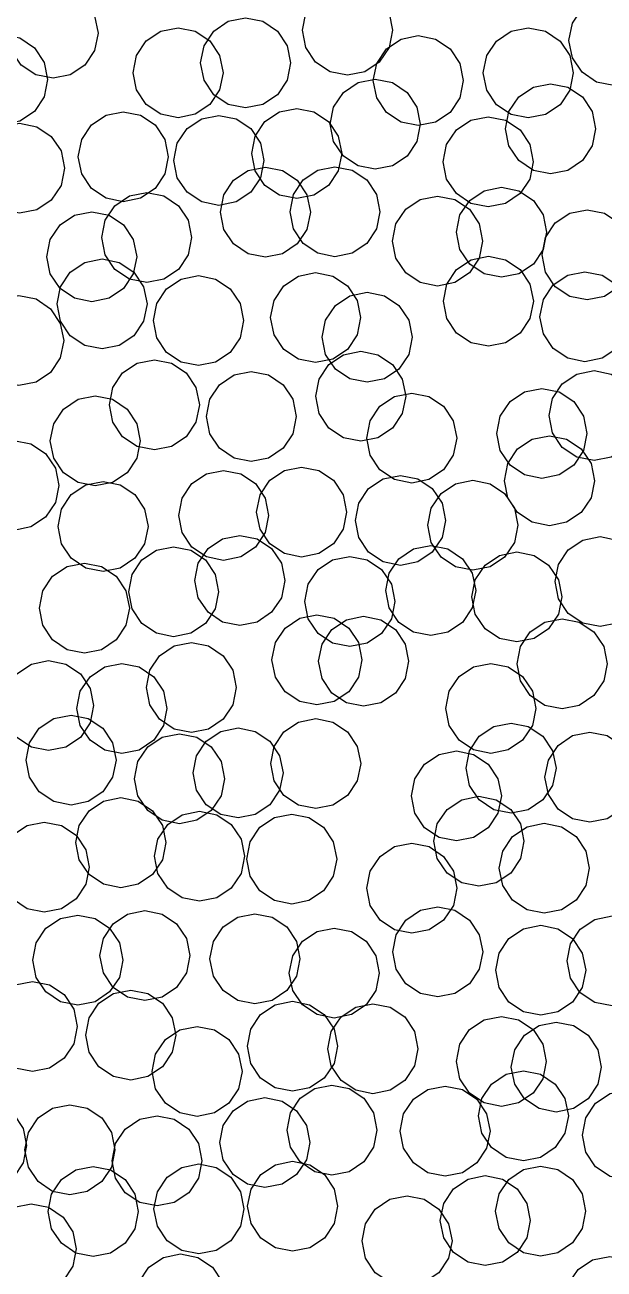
# Model space of a CAD drawing. Header units: millimetres. Extents: x -64 to 65, y -33 to 54.
# Drawn here: x -32.44 to -24.71, y -8.37 to 8.22 of the extents above; entities that cross this region are included whole.
import ezdxf

# ---------------------------------------------------------------- set-up
doc = ezdxf.new("R2010")
doc.units = ezdxf.units.MM

msp = doc.modelspace()

# ---------------------------------------------------------------- linework, layer by layer
for points in [[(-31.51, 7.88), (-31.64, 7.685), (-31.835, 7.555), (-32.064, 7.51), (-32.294, 7.555), (-32.489, 7.685), (-32.619, 7.88), (-32.664, 8.11), (-32.619, 8.339), (-32.489, 8.534), (-32.294, 8.664), (-32.064, 8.71), (-31.835, 8.664), (-31.64, 8.534), (-31.51, 8.339), (-31.464, 8.11), (-31.51, 7.88)], [(-27.582, 7.918), (-27.713, 7.723), (-27.907, 7.593), (-28.137, 7.548), (-28.366, 7.593), (-28.561, 7.723), (-28.691, 7.918), (-28.737, 8.148), (-28.691, 8.377), (-28.561, 8.572), (-28.366, 8.702), (-28.137, 8.748), (-27.907, 8.702), (-27.713, 8.572), (-27.582, 8.377), (-27.537, 8.148), (-27.582, 7.918)], [(-24.029, 7.783), (-24.159, 7.588), (-24.353, 7.458), (-24.583, 7.413), (-24.813, 7.458), (-25.007, 7.588), (-25.137, 7.783), (-25.183, 8.013), (-25.137, 8.242), (-25.007, 8.437), (-24.813, 8.567), (-24.583, 8.613), (-24.353, 8.567), (-24.159, 8.437), (-24.029, 8.242), (-23.983, 8.013), (-24.029, 7.783)], [(-28.942, 7.484), (-29.072, 7.289), (-29.267, 7.159), (-29.496, 7.114), (-29.726, 7.159), (-29.92, 7.289), (-30.05, 7.484), (-30.096, 7.714), (-30.05, 7.943), (-29.92, 8.138), (-29.726, 8.268), (-29.496, 8.314), (-29.267, 8.268), (-29.072, 8.138), (-28.942, 7.943), (-28.896, 7.714), (-28.942, 7.484)], [(-29.842, 7.353), (-29.972, 7.158), (-30.167, 7.028), (-30.396, 6.982), (-30.626, 7.028), (-30.82, 7.158), (-30.95, 7.353), (-30.996, 7.582), (-30.95, 7.812), (-30.82, 8.007), (-30.626, 8.137), (-30.396, 8.182), (-30.167, 8.137), (-29.972, 8.007), (-29.842, 7.812), (-29.796, 7.582), (-29.842, 7.353)], [(-25.171, 7.351), (-25.301, 7.156), (-25.495, 7.026), (-25.725, 6.98), (-25.955, 7.026), (-26.149, 7.156), (-26.279, 7.351), (-26.325, 7.58), (-26.279, 7.81), (-26.149, 8.005), (-25.955, 8.135), (-25.725, 8.18), (-25.495, 8.135), (-25.301, 8.005), (-25.171, 7.81), (-25.125, 7.58), (-25.171, 7.351)], [(-32.182, 7.262), (-32.312, 7.067), (-32.506, 6.937), (-32.736, 6.891), (-32.966, 6.937), (-33.16, 7.067), (-33.29, 7.262), (-33.336, 7.491), (-33.29, 7.721), (-33.16, 7.916), (-32.966, 8.046), (-32.736, 8.091), (-32.506, 8.046), (-32.312, 7.916), (-32.182, 7.721), (-32.136, 7.491), (-32.182, 7.262)], [(-26.638, 7.248), (-26.768, 7.053), (-26.963, 6.923), (-27.192, 6.877), (-27.422, 6.923), (-27.617, 7.053), (-27.747, 7.248), (-27.792, 7.477), (-27.747, 7.707), (-27.617, 7.902), (-27.422, 8.032), (-27.192, 8.077), (-26.963, 8.032), (-26.768, 7.902), (-26.638, 7.707), (-26.592, 7.477), (-26.638, 7.248)], [(-27.212, 6.666), (-27.342, 6.471), (-27.537, 6.341), (-27.766, 6.295), (-27.996, 6.341), (-28.191, 6.471), (-28.321, 6.666), (-28.366, 6.895), (-28.321, 7.125), (-28.191, 7.32), (-27.996, 7.45), (-27.766, 7.495), (-27.537, 7.45), (-27.342, 7.32), (-27.212, 7.125), (-27.166, 6.895), (-27.212, 6.666)], [(-24.873, 6.606), (-25.003, 6.411), (-25.198, 6.281), (-25.427, 6.235), (-25.657, 6.281), (-25.852, 6.411), (-25.982, 6.606), (-26.027, 6.835), (-25.982, 7.065), (-25.852, 7.26), (-25.657, 7.39), (-25.427, 7.435), (-25.198, 7.39), (-25.003, 7.26), (-24.873, 7.065), (-24.827, 6.835), (-24.873, 6.606)], [(-30.572, 6.233), (-30.703, 6.038), (-30.897, 5.908), (-31.127, 5.863), (-31.356, 5.908), (-31.551, 6.038), (-31.681, 6.233), (-31.727, 6.463), (-31.681, 6.692), (-31.551, 6.887), (-31.356, 7.017), (-31.127, 7.063), (-30.897, 7.017), (-30.703, 6.887), (-30.572, 6.692), (-30.527, 6.463), (-30.572, 6.233)], [(-29.297, 6.183), (-29.427, 5.989), (-29.622, 5.859), (-29.852, 5.813), (-30.081, 5.859), (-30.276, 5.989), (-30.406, 6.183), (-30.452, 6.413), (-30.406, 6.643), (-30.276, 6.837), (-30.081, 6.967), (-29.852, 7.013), (-29.622, 6.967), (-29.427, 6.837), (-29.297, 6.643), (-29.252, 6.413), (-29.297, 6.183)], [(-28.259, 6.276), (-28.389, 6.081), (-28.583, 5.951), (-28.813, 5.906), (-29.043, 5.951), (-29.237, 6.081), (-29.367, 6.276), (-29.413, 6.506), (-29.367, 6.735), (-29.237, 6.93), (-29.043, 7.06), (-28.813, 7.106), (-28.583, 7.06), (-28.389, 6.93), (-28.259, 6.735), (-28.213, 6.506), (-28.259, 6.276)], [(-25.705, 6.165), (-25.835, 5.971), (-26.03, 5.84), (-26.259, 5.795), (-26.489, 5.84), (-26.684, 5.971), (-26.814, 6.165), (-26.859, 6.395), (-26.814, 6.624), (-26.684, 6.819), (-26.489, 6.949), (-26.259, 6.995), (-26.03, 6.949), (-25.835, 6.819), (-25.705, 6.624), (-25.659, 6.395), (-25.705, 6.165)], [(-31.956, 6.079), (-32.087, 5.885), (-32.281, 5.755), (-32.511, 5.709), (-32.74, 5.755), (-32.935, 5.885), (-33.065, 6.079), (-33.111, 6.309), (-33.065, 6.539), (-32.935, 6.733), (-32.74, 6.863), (-32.511, 6.909), (-32.281, 6.863), (-32.087, 6.733), (-31.956, 6.539), (-31.911, 6.309), (-31.956, 6.079)], [(-28.677, 5.494), (-28.807, 5.3), (-29.001, 5.17), (-29.231, 5.124), (-29.461, 5.17), (-29.655, 5.3), (-29.785, 5.494), (-29.831, 5.724), (-29.785, 5.954), (-29.655, 6.148), (-29.461, 6.278), (-29.231, 6.324), (-29.001, 6.278), (-28.807, 6.148), (-28.677, 5.954), (-28.631, 5.724), (-28.677, 5.494)], [(-27.748, 5.5), (-27.878, 5.305), (-28.073, 5.175), (-28.303, 5.13), (-28.532, 5.175), (-28.727, 5.305), (-28.857, 5.5), (-28.903, 5.73), (-28.857, 5.959), (-28.727, 6.154), (-28.532, 6.284), (-28.303, 6.33), (-28.073, 6.284), (-27.878, 6.154), (-27.748, 5.959), (-27.703, 5.73), (-27.748, 5.5)], [(-30.261, 5.155), (-30.391, 4.961), (-30.586, 4.831), (-30.815, 4.785), (-31.045, 4.831), (-31.24, 4.961), (-31.37, 5.155), (-31.415, 5.385), (-31.37, 5.615), (-31.24, 5.809), (-31.045, 5.939), (-30.815, 5.985), (-30.586, 5.939), (-30.391, 5.809), (-30.261, 5.615), (-30.215, 5.385), (-30.261, 5.155)], [(-25.527, 5.226), (-25.657, 5.032), (-25.852, 4.902), (-26.081, 4.856), (-26.311, 4.902), (-26.506, 5.032), (-26.636, 5.226), (-26.681, 5.456), (-26.636, 5.686), (-26.506, 5.88), (-26.311, 6.01), (-26.081, 6.056), (-25.852, 6.01), (-25.657, 5.88), (-25.527, 5.686), (-25.481, 5.456), (-25.527, 5.226)], [(-26.381, 5.109), (-26.511, 4.914), (-26.706, 4.784), (-26.935, 4.738), (-27.165, 4.784), (-27.36, 4.914), (-27.49, 5.109), (-27.535, 5.338), (-27.49, 5.568), (-27.36, 5.763), (-27.165, 5.893), (-26.935, 5.938), (-26.706, 5.893), (-26.511, 5.763), (-26.381, 5.568), (-26.335, 5.338), (-26.381, 5.109)], [(-30.993, 4.9), (-31.123, 4.705), (-31.317, 4.575), (-31.547, 4.529), (-31.777, 4.575), (-31.971, 4.705), (-32.101, 4.9), (-32.147, 5.129), (-32.101, 5.359), (-31.971, 5.553), (-31.777, 5.684), (-31.547, 5.729), (-31.317, 5.684), (-31.123, 5.553), (-30.993, 5.359), (-30.947, 5.129), (-30.993, 4.9)], [(-24.385, 4.925), (-24.515, 4.73), (-24.71, 4.6), (-24.939, 4.555), (-25.169, 4.6), (-25.364, 4.73), (-25.494, 4.925), (-25.539, 5.155), (-25.494, 5.384), (-25.364, 5.579), (-25.169, 5.709), (-24.939, 5.755), (-24.71, 5.709), (-24.515, 5.579), (-24.385, 5.384), (-24.339, 5.155), (-24.385, 4.925)], [(-30.856, 4.269), (-30.986, 4.074), (-31.181, 3.944), (-31.41, 3.899), (-31.64, 3.944), (-31.835, 4.074), (-31.965, 4.269), (-32.01, 4.499), (-31.965, 4.728), (-31.835, 4.923), (-31.64, 5.053), (-31.41, 5.099), (-31.181, 5.053), (-30.986, 4.923), (-30.856, 4.728), (-30.81, 4.499), (-30.856, 4.269)], [(-25.702, 4.306), (-25.832, 4.111), (-26.027, 3.981), (-26.256, 3.935), (-26.486, 3.981), (-26.681, 4.111), (-26.811, 4.306), (-26.856, 4.535), (-26.811, 4.765), (-26.681, 4.96), (-26.486, 5.09), (-26.256, 5.135), (-26.027, 5.09), (-25.832, 4.96), (-25.702, 4.765), (-25.656, 4.535), (-25.702, 4.306)], [(-29.57, 4.048), (-29.7, 3.853), (-29.895, 3.723), (-30.124, 3.678), (-30.354, 3.723), (-30.549, 3.853), (-30.679, 4.048), (-30.724, 4.278), (-30.679, 4.507), (-30.549, 4.702), (-30.354, 4.832), (-30.124, 4.878), (-29.895, 4.832), (-29.7, 4.702), (-29.57, 4.507), (-29.524, 4.278), (-29.57, 4.048)], [(-28.008, 4.088), (-28.138, 3.893), (-28.332, 3.763), (-28.562, 3.717), (-28.791, 3.763), (-28.986, 3.893), (-29.116, 4.088), (-29.162, 4.317), (-29.116, 4.547), (-28.986, 4.742), (-28.791, 4.872), (-28.562, 4.917), (-28.332, 4.872), (-28.138, 4.742), (-28.008, 4.547), (-27.962, 4.317), (-28.008, 4.088)], [(-24.414, 4.099), (-24.544, 3.905), (-24.739, 3.775), (-24.969, 3.729), (-25.198, 3.775), (-25.393, 3.905), (-25.523, 4.099), (-25.569, 4.329), (-25.523, 4.558), (-25.393, 4.753), (-25.198, 4.883), (-24.969, 4.929), (-24.739, 4.883), (-24.544, 4.753), (-24.414, 4.558), (-24.369, 4.329), (-24.414, 4.099)], [(-27.32, 3.826), (-27.45, 3.631), (-27.644, 3.501), (-27.874, 3.455), (-28.104, 3.501), (-28.298, 3.631), (-28.428, 3.826), (-28.474, 4.055), (-28.428, 4.285), (-28.298, 4.48), (-28.104, 4.61), (-27.874, 4.655), (-27.644, 4.61), (-27.45, 4.48), (-27.32, 4.285), (-27.274, 4.055), (-27.32, 3.826)], [(-31.967, 3.782), (-32.097, 3.587), (-32.291, 3.457), (-32.521, 3.411), (-32.75, 3.457), (-32.945, 3.587), (-33.075, 3.782), (-33.121, 4.011), (-33.075, 4.241), (-32.945, 4.436), (-32.75, 4.566), (-32.521, 4.611), (-32.291, 4.566), (-32.097, 4.436), (-31.967, 4.241), (-31.921, 4.011), (-31.967, 3.782)], [(-27.405, 3.039), (-27.535, 2.844), (-27.73, 2.714), (-27.959, 2.668), (-28.189, 2.714), (-28.384, 2.844), (-28.514, 3.039), (-28.559, 3.268), (-28.514, 3.498), (-28.384, 3.693), (-28.189, 3.823), (-27.959, 3.868), (-27.73, 3.823), (-27.535, 3.693), (-27.405, 3.498), (-27.359, 3.268), (-27.405, 3.039)], [(-30.157, 2.925), (-30.287, 2.73), (-30.482, 2.6), (-30.712, 2.555), (-30.941, 2.6), (-31.136, 2.73), (-31.266, 2.925), (-31.312, 3.155), (-31.266, 3.384), (-31.136, 3.579), (-30.941, 3.709), (-30.712, 3.755), (-30.482, 3.709), (-30.287, 3.579), (-30.157, 3.384), (-30.112, 3.155), (-30.157, 2.925)], [(-28.865, 2.77), (-28.995, 2.575), (-29.189, 2.445), (-29.419, 2.399), (-29.649, 2.445), (-29.843, 2.575), (-29.973, 2.77), (-30.019, 2.999), (-29.973, 3.229), (-29.843, 3.423), (-29.649, 3.554), (-29.419, 3.599), (-29.189, 3.554), (-28.995, 3.423), (-28.865, 3.229), (-28.819, 2.999), (-28.865, 2.77)], [(-24.293, 2.781), (-24.423, 2.586), (-24.618, 2.456), (-24.847, 2.411), (-25.077, 2.456), (-25.272, 2.586), (-25.402, 2.781), (-25.447, 3.011), (-25.402, 3.24), (-25.272, 3.435), (-25.077, 3.565), (-24.847, 3.611), (-24.618, 3.565), (-24.423, 3.435), (-24.293, 3.24), (-24.247, 3.011), (-24.293, 2.781)], [(-24.989, 2.545), (-25.119, 2.35), (-25.314, 2.22), (-25.543, 2.174), (-25.773, 2.22), (-25.968, 2.35), (-26.098, 2.545), (-26.143, 2.774), (-26.098, 3.004), (-25.968, 3.199), (-25.773, 3.329), (-25.543, 3.374), (-25.314, 3.329), (-25.119, 3.199), (-24.989, 3.004), (-24.943, 2.774), (-24.989, 2.545)], [(-30.947, 2.444), (-31.077, 2.249), (-31.271, 2.119), (-31.501, 2.074), (-31.73, 2.119), (-31.925, 2.249), (-32.055, 2.444), (-32.101, 2.674), (-32.055, 2.903), (-31.925, 3.098), (-31.73, 3.228), (-31.501, 3.274), (-31.271, 3.228), (-31.077, 3.098), (-30.947, 2.903), (-30.901, 2.674), (-30.947, 2.444)], [(-26.725, 2.482), (-26.855, 2.287), (-27.05, 2.157), (-27.279, 2.112), (-27.509, 2.157), (-27.704, 2.287), (-27.834, 2.482), (-27.879, 2.712), (-27.834, 2.941), (-27.704, 3.136), (-27.509, 3.266), (-27.279, 3.312), (-27.05, 3.266), (-26.855, 3.136), (-26.725, 2.941), (-26.679, 2.712), (-26.725, 2.482)], [(-32.033, 1.852), (-32.163, 1.657), (-32.358, 1.527), (-32.587, 1.481), (-32.817, 1.527), (-33.011, 1.657), (-33.141, 1.852), (-33.187, 2.081), (-33.141, 2.311), (-33.011, 2.505), (-32.817, 2.635), (-32.587, 2.681), (-32.358, 2.635), (-32.163, 2.505), (-32.033, 2.311), (-31.987, 2.081), (-32.033, 1.852)], [(-24.888, 1.913), (-25.018, 1.718), (-25.213, 1.588), (-25.442, 1.543), (-25.672, 1.588), (-25.867, 1.718), (-25.997, 1.913), (-26.042, 2.143), (-25.997, 2.372), (-25.867, 2.567), (-25.672, 2.697), (-25.442, 2.743), (-25.213, 2.697), (-25.018, 2.567), (-24.888, 2.372), (-24.842, 2.143), (-24.888, 1.913)], [(-28.193, 1.495), (-28.323, 1.301), (-28.518, 1.171), (-28.748, 1.125), (-28.977, 1.171), (-29.172, 1.301), (-29.302, 1.495), (-29.348, 1.725), (-29.302, 1.955), (-29.172, 2.149), (-28.977, 2.279), (-28.748, 2.325), (-28.518, 2.279), (-28.323, 2.149), (-28.193, 1.955), (-28.148, 1.725), (-28.193, 1.495)], [(-29.233, 1.452), (-29.363, 1.257), (-29.558, 1.127), (-29.788, 1.081), (-30.017, 1.127), (-30.212, 1.257), (-30.342, 1.452), (-30.388, 1.681), (-30.342, 1.911), (-30.212, 2.106), (-30.017, 2.236), (-29.788, 2.281), (-29.558, 2.236), (-29.363, 2.106), (-29.233, 1.911), (-29.188, 1.681), (-29.233, 1.452)], [(-26.875, 1.384), (-27.005, 1.19), (-27.2, 1.06), (-27.43, 1.014), (-27.659, 1.06), (-27.854, 1.19), (-27.984, 1.384), (-28.03, 1.614), (-27.984, 1.844), (-27.854, 2.038), (-27.659, 2.168), (-27.43, 2.214), (-27.2, 2.168), (-27.005, 2.038), (-26.875, 1.844), (-26.83, 1.614), (-26.875, 1.384)], [(-30.843, 1.303), (-30.973, 1.108), (-31.167, 0.978), (-31.397, 0.932), (-31.627, 0.978), (-31.821, 1.108), (-31.951, 1.303), (-31.997, 1.532), (-31.951, 1.762), (-31.821, 1.957), (-31.627, 2.087), (-31.397, 2.132), (-31.167, 2.087), (-30.973, 1.957), (-30.843, 1.762), (-30.797, 1.532), (-30.843, 1.303)], [(-25.91, 1.319), (-26.04, 1.124), (-26.234, 0.994), (-26.464, 0.948), (-26.694, 0.994), (-26.888, 1.124), (-27.018, 1.319), (-27.064, 1.548), (-27.018, 1.778), (-26.888, 1.972), (-26.694, 2.102), (-26.464, 2.148), (-26.234, 2.102), (-26.04, 1.972), (-25.91, 1.778), (-25.864, 1.548), (-25.91, 1.319)], [(-29.018, 0.583), (-29.148, 0.388), (-29.342, 0.258), (-29.572, 0.213), (-29.802, 0.258), (-29.996, 0.388), (-30.126, 0.583), (-30.172, 0.813), (-30.126, 1.042), (-29.996, 1.237), (-29.802, 1.367), (-29.572, 1.413), (-29.342, 1.367), (-29.148, 1.237), (-29.018, 1.042), (-28.972, 0.813), (-29.018, 0.583)], [(-24.213, 0.568), (-24.343, 0.373), (-24.538, 0.243), (-24.768, 0.197), (-24.997, 0.243), (-25.192, 0.373), (-25.322, 0.568), (-25.368, 0.797), (-25.322, 1.027), (-25.192, 1.221), (-24.997, 1.352), (-24.768, 1.397), (-24.538, 1.352), (-24.343, 1.221), (-24.213, 1.027), (-24.168, 0.797), (-24.213, 0.568)], [(-29.9, 0.434), (-30.03, 0.239), (-30.225, 0.109), (-30.455, 0.063), (-30.684, 0.109), (-30.879, 0.239), (-31.009, 0.434), (-31.055, 0.663), (-31.009, 0.893), (-30.879, 1.087), (-30.684, 1.218), (-30.455, 1.263), (-30.225, 1.218), (-30.03, 1.087), (-29.9, 0.893), (-29.855, 0.663), (-29.9, 0.434)], [(-26.472, 0.449), (-26.602, 0.254), (-26.796, 0.124), (-27.026, 0.079), (-27.255, 0.124), (-27.45, 0.254), (-27.58, 0.449), (-27.626, 0.679), (-27.58, 0.908), (-27.45, 1.103), (-27.255, 1.233), (-27.026, 1.279), (-26.796, 1.233), (-26.602, 1.103), (-26.472, 0.908), (-26.426, 0.679), (-26.472, 0.449)], [(-25.323, 0.363), (-25.453, 0.169), (-25.648, 0.039), (-25.877, -0.007), (-26.107, 0.039), (-26.302, 0.169), (-26.432, 0.363), (-26.477, 0.593), (-26.432, 0.823), (-26.302, 1.017), (-26.107, 1.147), (-25.877, 1.193), (-25.648, 1.147), (-25.453, 1.017), (-25.323, 0.823), (-25.277, 0.593), (-25.323, 0.363)], [(-31.092, 0.215), (-31.222, 0.021), (-31.417, -0.11), (-31.646, -0.155), (-31.876, -0.11), (-32.071, 0.021), (-32.201, 0.215), (-32.246, 0.445), (-32.201, 0.674), (-32.071, 0.869), (-31.876, 0.999), (-31.646, 1.045), (-31.417, 0.999), (-31.222, 0.869), (-31.092, 0.674), (-31.046, 0.445), (-31.092, 0.215)], [(-27.551, 0.303), (-27.681, 0.108), (-27.875, -0.022), (-28.105, -0.068), (-28.335, -0.022), (-28.529, 0.108), (-28.659, 0.303), (-28.705, 0.532), (-28.659, 0.762), (-28.529, 0.957), (-28.335, 1.087), (-28.105, 1.132), (-27.875, 1.087), (-27.681, 0.957), (-27.551, 0.762), (-27.505, 0.532), (-27.551, 0.303)], [(-27.99, -0.475), (-28.12, -0.67), (-28.314, -0.8), (-28.544, -0.845), (-28.773, -0.8), (-28.968, -0.67), (-29.098, -0.475), (-29.144, -0.245), (-29.098, -0.016), (-28.968, 0.179), (-28.773, 0.309), (-28.544, 0.355), (-28.314, 0.309), (-28.12, 0.179), (-27.99, -0.016), (-27.944, -0.245), (-27.99, -0.475)], [(-27.367, -0.494), (-27.497, -0.689), (-27.691, -0.819), (-27.921, -0.864), (-28.15, -0.819), (-28.345, -0.689), (-28.475, -0.494), (-28.521, -0.264), (-28.475, -0.035), (-28.345, 0.16), (-28.15, 0.29), (-27.921, 0.336), (-27.691, 0.29), (-27.497, 0.16), (-27.367, -0.035), (-27.321, -0.264), (-27.367, -0.494)], [(-24.719, -0.527), (-24.849, -0.722), (-25.044, -0.852), (-25.274, -0.897), (-25.503, -0.852), (-25.698, -0.722), (-25.828, -0.527), (-25.874, -0.297), (-25.828, -0.068), (-25.698, 0.127), (-25.503, 0.257), (-25.274, 0.303), (-25.044, 0.257), (-24.849, 0.127), (-24.719, -0.068), (-24.674, -0.297), (-24.719, -0.527)], [(-29.665, -0.844), (-29.795, -1.038), (-29.989, -1.168), (-30.219, -1.214), (-30.448, -1.168), (-30.643, -1.038), (-30.773, -0.844), (-30.819, -0.614), (-30.773, -0.384), (-30.643, -0.19), (-30.448, -0.06), (-30.219, -0.014), (-29.989, -0.06), (-29.795, -0.19), (-29.665, -0.384), (-29.619, -0.614), (-29.665, -0.844)], [(-31.569, -1.085), (-31.699, -1.28), (-31.893, -1.41), (-32.123, -1.455), (-32.353, -1.41), (-32.547, -1.28), (-32.677, -1.085), (-32.723, -0.855), (-32.677, -0.626), (-32.547, -0.431), (-32.353, -0.301), (-32.123, -0.255), (-31.893, -0.301), (-31.699, -0.431), (-31.569, -0.626), (-31.523, -0.855), (-31.569, -1.085)], [(-30.591, -1.123), (-30.721, -1.318), (-30.916, -1.448), (-31.146, -1.494), (-31.375, -1.448), (-31.57, -1.318), (-31.7, -1.123), (-31.746, -0.894), (-31.7, -0.664), (-31.57, -0.47), (-31.375, -0.339), (-31.146, -0.294), (-30.916, -0.339), (-30.721, -0.47), (-30.591, -0.664), (-30.546, -0.894), (-30.591, -1.123)], [(-25.67, -1.122), (-25.8, -1.316), (-25.994, -1.446), (-26.224, -1.492), (-26.454, -1.446), (-26.648, -1.316), (-26.778, -1.122), (-26.824, -0.892), (-26.778, -0.662), (-26.648, -0.468), (-26.454, -0.338), (-26.224, -0.292), (-25.994, -0.338), (-25.8, -0.468), (-25.67, -0.662), (-25.624, -0.892), (-25.67, -1.122)], [(-31.269, -1.811), (-31.399, -2.005), (-31.594, -2.136), (-31.823, -2.181), (-32.053, -2.136), (-32.248, -2.005), (-32.378, -1.811), (-32.423, -1.581), (-32.378, -1.352), (-32.248, -1.157), (-32.053, -1.027), (-31.823, -0.981), (-31.594, -1.027), (-31.399, -1.157), (-31.269, -1.352), (-31.223, -1.581), (-31.269, -1.811)], [(-29.041, -1.983), (-29.171, -2.178), (-29.366, -2.308), (-29.595, -2.354), (-29.825, -2.308), (-30.02, -2.178), (-30.15, -1.983), (-30.195, -1.754), (-30.15, -1.524), (-30.02, -1.329), (-29.825, -1.199), (-29.595, -1.154), (-29.366, -1.199), (-29.171, -1.329), (-29.041, -1.524), (-28.995, -1.754), (-29.041, -1.983)], [(-28.005, -1.858), (-28.135, -2.053), (-28.33, -2.183), (-28.56, -2.229), (-28.789, -2.183), (-28.984, -2.053), (-29.114, -1.858), (-29.16, -1.629), (-29.114, -1.399), (-28.984, -1.205), (-28.789, -1.075), (-28.56, -1.029), (-28.33, -1.075), (-28.135, -1.205), (-28.005, -1.399), (-27.96, -1.629), (-28.005, -1.858)], [(-25.401, -1.919), (-25.531, -2.114), (-25.726, -2.244), (-25.955, -2.289), (-26.185, -2.244), (-26.38, -2.114), (-26.51, -1.919), (-26.555, -1.689), (-26.51, -1.46), (-26.38, -1.265), (-26.185, -1.135), (-25.955, -1.089), (-25.726, -1.135), (-25.531, -1.265), (-25.401, -1.46), (-25.355, -1.689), (-25.401, -1.919)], [(-29.823, -2.06), (-29.953, -2.254), (-30.148, -2.384), (-30.377, -2.43), (-30.607, -2.384), (-30.801, -2.254), (-30.931, -2.06), (-30.977, -1.83), (-30.931, -1.6), (-30.801, -1.406), (-30.607, -1.276), (-30.377, -1.23), (-30.148, -1.276), (-29.953, -1.406), (-29.823, -1.6), (-29.777, -1.83), (-29.823, -2.06)], [(-24.349, -2.04), (-24.479, -2.235), (-24.674, -2.365), (-24.903, -2.41), (-25.133, -2.365), (-25.327, -2.235), (-25.457, -2.04), (-25.503, -1.81), (-25.457, -1.581), (-25.327, -1.386), (-25.133, -1.256), (-24.903, -1.21), (-24.674, -1.256), (-24.479, -1.386), (-24.349, -1.581), (-24.303, -1.81), (-24.349, -2.04)], [(-26.13, -2.29), (-26.26, -2.484), (-26.455, -2.615), (-26.684, -2.66), (-26.914, -2.615), (-27.109, -2.484), (-27.239, -2.29), (-27.284, -2.06), (-27.239, -1.831), (-27.109, -1.636), (-26.914, -1.506), (-26.684, -1.46), (-26.455, -1.506), (-26.26, -1.636), (-26.13, -1.831), (-26.084, -2.06), (-26.13, -2.29)], [(-30.606, -2.912), (-30.736, -3.107), (-30.93, -3.237), (-31.16, -3.283), (-31.39, -3.237), (-31.584, -3.107), (-31.714, -2.912), (-31.76, -2.683), (-31.714, -2.453), (-31.584, -2.258), (-31.39, -2.128), (-31.16, -2.083), (-30.93, -2.128), (-30.736, -2.258), (-30.606, -2.453), (-30.56, -2.683), (-30.606, -2.912)], [(-25.829, -2.894), (-25.959, -3.088), (-26.154, -3.218), (-26.384, -3.264), (-26.613, -3.218), (-26.808, -3.088), (-26.938, -2.894), (-26.984, -2.664), (-26.938, -2.434), (-26.808, -2.24), (-26.613, -2.11), (-26.384, -2.064), (-26.154, -2.11), (-25.959, -2.24), (-25.829, -2.434), (-25.784, -2.664), (-25.829, -2.894)], [(-29.556, -3.094), (-29.686, -3.289), (-29.88, -3.419), (-30.11, -3.465), (-30.34, -3.419), (-30.534, -3.289), (-30.664, -3.094), (-30.71, -2.865), (-30.664, -2.635), (-30.534, -2.441), (-30.34, -2.311), (-30.11, -2.265), (-29.88, -2.311), (-29.686, -2.441), (-29.556, -2.635), (-29.51, -2.865), (-29.556, -3.094)], [(-28.326, -3.13), (-28.456, -3.325), (-28.65, -3.455), (-28.88, -3.501), (-29.11, -3.455), (-29.304, -3.325), (-29.434, -3.13), (-29.48, -2.901), (-29.434, -2.671), (-29.304, -2.476), (-29.11, -2.346), (-28.88, -2.301), (-28.65, -2.346), (-28.456, -2.476), (-28.326, -2.671), (-28.28, -2.901), (-28.326, -3.13)], [(-31.625, -3.238), (-31.755, -3.433), (-31.95, -3.563), (-32.18, -3.609), (-32.409, -3.563), (-32.604, -3.433), (-32.734, -3.238), (-32.78, -3.009), (-32.734, -2.779), (-32.604, -2.584), (-32.409, -2.454), (-32.18, -2.409), (-31.95, -2.454), (-31.755, -2.584), (-31.625, -2.779), (-31.58, -3.009), (-31.625, -3.238)], [(-24.956, -3.254), (-25.086, -3.449), (-25.281, -3.579), (-25.511, -3.625), (-25.74, -3.579), (-25.935, -3.449), (-26.065, -3.254), (-26.111, -3.025), (-26.065, -2.795), (-25.935, -2.601), (-25.74, -2.47), (-25.511, -2.425), (-25.281, -2.47), (-25.086, -2.601), (-24.956, -2.795), (-24.911, -3.025), (-24.956, -3.254)], [(-26.724, -3.52), (-26.854, -3.715), (-27.048, -3.845), (-27.278, -3.89), (-27.508, -3.845), (-27.702, -3.715), (-27.832, -3.52), (-27.878, -3.29), (-27.832, -3.061), (-27.702, -2.866), (-27.508, -2.736), (-27.278, -2.69), (-27.048, -2.736), (-26.854, -2.866), (-26.724, -3.061), (-26.678, -3.29), (-26.724, -3.52)], [(-31.179, -4.479), (-31.309, -4.674), (-31.504, -4.804), (-31.733, -4.849), (-31.963, -4.804), (-32.158, -4.674), (-32.288, -4.479), (-32.333, -4.249), (-32.288, -4.02), (-32.158, -3.825), (-31.963, -3.695), (-31.733, -3.649), (-31.504, -3.695), (-31.309, -3.825), (-31.179, -4.02), (-31.133, -4.249), (-31.179, -4.479)], [(-30.285, -4.419), (-30.415, -4.613), (-30.609, -4.743), (-30.839, -4.789), (-31.069, -4.743), (-31.263, -4.613), (-31.393, -4.419), (-31.439, -4.189), (-31.393, -3.959), (-31.263, -3.765), (-31.069, -3.635), (-30.839, -3.589), (-30.609, -3.635), (-30.415, -3.765), (-30.285, -3.959), (-30.239, -4.189), (-30.285, -4.419)], [(-28.817, -4.461), (-28.947, -4.656), (-29.141, -4.786), (-29.371, -4.832), (-29.601, -4.786), (-29.795, -4.656), (-29.925, -4.461), (-29.971, -4.232), (-29.925, -4.002), (-29.795, -3.807), (-29.601, -3.677), (-29.371, -3.632), (-29.141, -3.677), (-28.947, -3.807), (-28.817, -4.002), (-28.771, -4.232), (-28.817, -4.461)], [(-26.379, -4.369), (-26.509, -4.564), (-26.704, -4.694), (-26.933, -4.74), (-27.163, -4.694), (-27.357, -4.564), (-27.487, -4.369), (-27.533, -4.14), (-27.487, -3.91), (-27.357, -3.715), (-27.163, -3.585), (-26.933, -3.54), (-26.704, -3.585), (-26.509, -3.715), (-26.379, -3.91), (-26.333, -4.14), (-26.379, -4.369)], [(-25.004, -4.615), (-25.134, -4.81), (-25.329, -4.94), (-25.559, -4.985), (-25.788, -4.94), (-25.983, -4.81), (-26.113, -4.615), (-26.159, -4.385), (-26.113, -4.156), (-25.983, -3.961), (-25.788, -3.831), (-25.559, -3.785), (-25.329, -3.831), (-25.134, -3.961), (-25.004, -4.156), (-24.959, -4.385), (-25.004, -4.615)], [(-24.053, -4.49), (-24.183, -4.684), (-24.378, -4.814), (-24.607, -4.86), (-24.837, -4.814), (-25.031, -4.684), (-25.162, -4.49), (-25.207, -4.26), (-25.162, -4.03), (-25.031, -3.836), (-24.837, -3.706), (-24.607, -3.66), (-24.378, -3.706), (-24.183, -3.836), (-24.053, -4.03), (-24.007, -4.26), (-24.053, -4.49)], [(-27.758, -4.652), (-27.888, -4.846), (-28.083, -4.976), (-28.313, -5.022), (-28.542, -4.976), (-28.737, -4.846), (-28.867, -4.652), (-28.913, -4.422), (-28.867, -4.192), (-28.737, -3.998), (-28.542, -3.868), (-28.313, -3.822), (-28.083, -3.868), (-27.888, -3.998), (-27.758, -4.192), (-27.713, -4.422), (-27.758, -4.652)], [(-31.786, -5.363), (-31.916, -5.558), (-32.11, -5.688), (-32.34, -5.733), (-32.57, -5.688), (-32.764, -5.558), (-32.894, -5.363), (-32.94, -5.133), (-32.894, -4.904), (-32.764, -4.709), (-32.57, -4.579), (-32.34, -4.533), (-32.11, -4.579), (-31.916, -4.709), (-31.786, -4.904), (-31.74, -5.133), (-31.786, -5.363)], [(-30.473, -5.478), (-30.603, -5.672), (-30.798, -5.802), (-31.027, -5.848), (-31.257, -5.802), (-31.452, -5.672), (-31.582, -5.478), (-31.627, -5.248), (-31.582, -5.018), (-31.452, -4.824), (-31.257, -4.694), (-31.027, -4.648), (-30.798, -4.694), (-30.603, -4.824), (-30.473, -5.018), (-30.427, -5.248), (-30.473, -5.478)], [(-28.316, -5.627), (-28.446, -5.822), (-28.641, -5.952), (-28.87, -5.998), (-29.1, -5.952), (-29.295, -5.822), (-29.425, -5.627), (-29.47, -5.398), (-29.425, -5.168), (-29.295, -4.974), (-29.1, -4.844), (-28.87, -4.798), (-28.641, -4.844), (-28.446, -4.974), (-28.316, -5.168), (-28.27, -5.398), (-28.316, -5.627)], [(-27.243, -5.66), (-27.373, -5.855), (-27.568, -5.985), (-27.797, -6.03), (-28.027, -5.985), (-28.222, -5.855), (-28.352, -5.66), (-28.397, -5.43), (-28.352, -5.201), (-28.222, -5.006), (-28.027, -4.876), (-27.797, -4.83), (-27.568, -4.876), (-27.373, -5.006), (-27.243, -5.201), (-27.197, -5.43), (-27.243, -5.66)], [(-29.588, -5.963), (-29.718, -6.157), (-29.912, -6.287), (-30.142, -6.333), (-30.372, -6.287), (-30.566, -6.157), (-30.696, -5.963), (-30.742, -5.733), (-30.696, -5.503), (-30.566, -5.309), (-30.372, -5.179), (-30.142, -5.133), (-29.912, -5.179), (-29.718, -5.309), (-29.588, -5.503), (-29.542, -5.733), (-29.588, -5.963)], [(-25.53, -5.83), (-25.66, -6.024), (-25.854, -6.154), (-26.084, -6.2), (-26.314, -6.154), (-26.508, -6.024), (-26.638, -5.83), (-26.684, -5.6), (-26.638, -5.371), (-26.508, -5.176), (-26.314, -5.046), (-26.084, -5), (-25.854, -5.046), (-25.66, -5.176), (-25.53, -5.371), (-25.484, -5.6), (-25.53, -5.83)], [(-24.796, -5.905), (-24.927, -6.099), (-25.121, -6.229), (-25.351, -6.275), (-25.58, -6.229), (-25.775, -6.099), (-25.905, -5.905), (-25.951, -5.675), (-25.905, -5.445), (-25.775, -5.251), (-25.58, -5.121), (-25.351, -5.075), (-25.121, -5.121), (-24.927, -5.251), (-24.796, -5.445), (-24.751, -5.675), (-24.796, -5.905)], [(-25.236, -6.555), (-25.366, -6.749), (-25.561, -6.88), (-25.79, -6.925), (-26.02, -6.88), (-26.215, -6.749), (-26.345, -6.555), (-26.39, -6.325), (-26.345, -6.096), (-26.215, -5.901), (-26.02, -5.771), (-25.79, -5.725), (-25.561, -5.771), (-25.366, -5.901), (-25.236, -6.096), (-25.19, -6.325), (-25.236, -6.555)], [(-27.789, -6.745), (-27.919, -6.94), (-28.114, -7.07), (-28.343, -7.115), (-28.573, -7.07), (-28.767, -6.94), (-28.897, -6.745), (-28.943, -6.515), (-28.897, -6.286), (-28.767, -6.091), (-28.573, -5.961), (-28.343, -5.915), (-28.114, -5.961), (-27.919, -6.091), (-27.789, -6.286), (-27.743, -6.515), (-27.789, -6.745)], [(-26.28, -6.758), (-26.41, -6.952), (-26.604, -7.083), (-26.834, -7.128), (-27.063, -7.083), (-27.258, -6.952), (-27.388, -6.758), (-27.434, -6.528), (-27.388, -6.299), (-27.258, -6.104), (-27.063, -5.974), (-26.834, -5.928), (-26.604, -5.974), (-26.41, -6.104), (-26.28, -6.299), (-26.234, -6.528), (-26.28, -6.758)], [(-32.461, -6.951), (-32.591, -7.146), (-32.786, -7.276), (-33.016, -7.322), (-33.245, -7.276), (-33.44, -7.146), (-33.57, -6.951), (-33.616, -6.722), (-33.57, -6.492), (-33.44, -6.298), (-33.245, -6.168), (-33.016, -6.122), (-32.786, -6.168), (-32.591, -6.298), (-32.461, -6.492), (-32.416, -6.722), (-32.461, -6.951)], [(-28.685, -6.912), (-28.815, -7.106), (-29.009, -7.236), (-29.239, -7.282), (-29.469, -7.236), (-29.663, -7.106), (-29.793, -6.912), (-29.839, -6.682), (-29.793, -6.452), (-29.663, -6.258), (-29.469, -6.128), (-29.239, -6.082), (-29.009, -6.128), (-28.815, -6.258), (-28.685, -6.452), (-28.639, -6.682), (-28.685, -6.912)], [(-23.848, -6.811), (-23.978, -7.005), (-24.172, -7.135), (-24.402, -7.181), (-24.631, -7.135), (-24.826, -7.005), (-24.956, -6.811), (-25.002, -6.581), (-24.956, -6.351), (-24.826, -6.157), (-24.631, -6.027), (-24.402, -5.981), (-24.172, -6.027), (-23.978, -6.157), (-23.848, -6.351), (-23.802, -6.581), (-23.848, -6.811)], [(-31.285, -7.008), (-31.415, -7.202), (-31.609, -7.332), (-31.839, -7.378), (-32.069, -7.332), (-32.263, -7.202), (-32.393, -7.008), (-32.439, -6.778), (-32.393, -6.548), (-32.263, -6.354), (-32.069, -6.224), (-31.839, -6.178), (-31.609, -6.224), (-31.415, -6.354), (-31.285, -6.548), (-31.239, -6.778), (-31.285, -7.008)], [(-30.123, -7.155), (-30.253, -7.35), (-30.447, -7.48), (-30.677, -7.526), (-30.907, -7.48), (-31.101, -7.35), (-31.231, -7.155), (-31.277, -6.926), (-31.231, -6.696), (-31.101, -6.501), (-30.907, -6.371), (-30.677, -6.326), (-30.447, -6.371), (-30.253, -6.501), (-30.123, -6.696), (-30.077, -6.926), (-30.123, -7.155)], [(-29.564, -7.797), (-29.694, -7.992), (-29.888, -8.122), (-30.118, -8.167), (-30.348, -8.122), (-30.542, -7.992), (-30.672, -7.797), (-30.718, -7.567), (-30.672, -7.338), (-30.542, -7.143), (-30.348, -7.013), (-30.118, -6.967), (-29.888, -7.013), (-29.694, -7.143), (-29.564, -7.338), (-29.518, -7.567), (-29.564, -7.797)], [(-28.314, -7.761), (-28.444, -7.955), (-28.639, -8.085), (-28.869, -8.131), (-29.098, -8.085), (-29.293, -7.955), (-29.423, -7.761), (-29.469, -7.531), (-29.423, -7.301), (-29.293, -7.107), (-29.098, -6.977), (-28.869, -6.931), (-28.639, -6.977), (-28.444, -7.107), (-28.314, -7.301), (-28.269, -7.531), (-28.314, -7.761)], [(-30.974, -7.83), (-31.104, -8.025), (-31.299, -8.155), (-31.528, -8.201), (-31.758, -8.155), (-31.952, -8.025), (-32.083, -7.83), (-32.128, -7.601), (-32.083, -7.371), (-31.952, -7.176), (-31.758, -7.046), (-31.528, -7.001), (-31.299, -7.046), (-31.104, -7.176), (-30.974, -7.371), (-30.928, -7.601), (-30.974, -7.83)], [(-25.744, -7.952), (-25.874, -8.146), (-26.069, -8.276), (-26.298, -8.322), (-26.528, -8.276), (-26.723, -8.146), (-26.853, -7.952), (-26.898, -7.722), (-26.853, -7.493), (-26.723, -7.298), (-26.528, -7.168), (-26.298, -7.122), (-26.069, -7.168), (-25.874, -7.298), (-25.744, -7.493), (-25.698, -7.722), (-25.744, -7.952)], [(-25.006, -7.826), (-25.136, -8.02), (-25.331, -8.15), (-25.56, -8.196), (-25.79, -8.15), (-25.984, -8.02), (-26.115, -7.826), (-26.16, -7.596), (-26.115, -7.366), (-25.984, -7.172), (-25.79, -7.042), (-25.56, -6.996), (-25.331, -7.042), (-25.136, -7.172), (-25.006, -7.366), (-24.96, -7.596), (-25.006, -7.826)], [(-26.788, -8.222), (-26.918, -8.417), (-27.113, -8.547), (-27.342, -8.593), (-27.572, -8.547), (-27.766, -8.417), (-27.897, -8.222), (-27.942, -7.993), (-27.897, -7.763), (-27.766, -7.568), (-27.572, -7.438), (-27.342, -7.393), (-27.113, -7.438), (-26.918, -7.568), (-26.788, -7.763), (-26.742, -7.993), (-26.788, -8.222)], [(-31.799, -8.329), (-31.929, -8.524), (-32.124, -8.654), (-32.354, -8.699), (-32.583, -8.654), (-32.778, -8.524), (-32.908, -8.329), (-32.954, -8.099), (-32.908, -7.87), (-32.778, -7.675), (-32.583, -7.545), (-32.354, -7.499), (-32.124, -7.545), (-31.929, -7.675), (-31.799, -7.87), (-31.754, -8.099), (-31.799, -8.329)], [(-29.808, -8.997), (-29.938, -9.192), (-30.133, -9.322), (-30.363, -9.367), (-30.592, -9.322), (-30.787, -9.192), (-30.917, -8.997), (-30.963, -8.767), (-30.917, -8.538), (-30.787, -8.343), (-30.592, -8.213), (-30.363, -8.167), (-30.133, -8.213), (-29.938, -8.343), (-29.808, -8.538), (-29.763, -8.767), (-29.808, -8.997)], [(-24.082, -9.03), (-24.212, -9.225), (-24.407, -9.355), (-24.637, -9.401), (-24.866, -9.355), (-25.061, -9.225), (-25.191, -9.03), (-25.237, -8.801), (-25.191, -8.571), (-25.061, -8.376), (-24.866, -8.246), (-24.637, -8.201), (-24.407, -8.246), (-24.212, -8.376), (-24.082, -8.571), (-24.037, -8.801), (-24.082, -9.03)]]:
    msp.add_lwpolyline(points, close=True)

doc.saveas('drawing.dxf')
